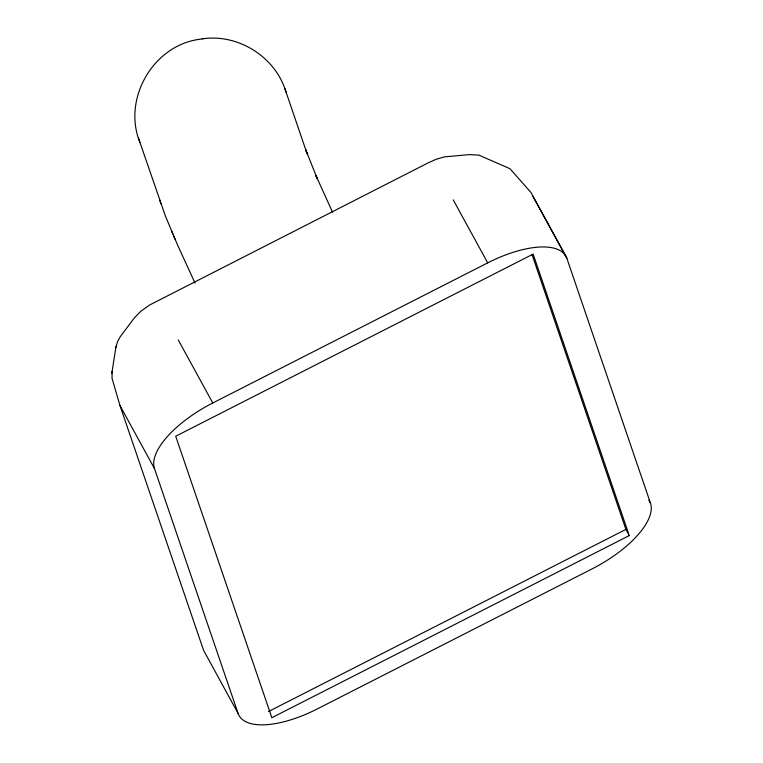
<?xml version="1.0" encoding="UTF-8"?>
<svg xmlns="http://www.w3.org/2000/svg" width="763" height="763" viewBox="0 0 763 763"><rect width="100%" height="100%" fill="white"/><g stroke="black" fill="none" stroke-linecap="round" stroke-linejoin="round"><path stroke-width="1.14" d="M112.113 371.4L112.027 378.314L120.001 405.611L203.597 650.381L238.075 713.376A77.311 31.941 -28.7 0 0 317.265 708.941L592.212 568.826A77.311 31.941 -28.7 0 0 650.496 503.208L566.899 258.428L532.412 195.442M115.823 347.68L117.512 341.729L120.153 336.855L134.431 317.818L140.983 311.123L149.806 304.904L428.396 162.748L436.102 159.305L444.381 156.892L469.626 154.593L478.954 155.147L509.932 168.671L530.943 192.438L566.26 256.883M111.827 373.241L116.043 346.259M198.313 39.476C152.457 46.371 122.433 99.486 139.896 142.328M238.075 713.376L154.488 468.606A77.311 31.941 -28.7 0 1 212.772 402.978L487.71 262.863A77.311 31.941 -28.7 0 1 566.899 258.428M268.462 711.545L625.889 529.398L532.059 254.661M629.265 535.569L271.847 717.716L175.709 436.236L533.137 254.089L629.265 535.569L625.889 529.398M202.29 38.856C236.911 33.582 273.03 55.346 284.761 88.308L307.127 153.811L305.715 149.662L317.112 178.37L315.777 175.242L332.515 212.152M197.989 39.533L202.739 38.779M648.798 500.108L650.496 503.208M453.232 199.868L487.71 262.863M178.284 339.983L212.772 402.978M120.001 405.611L154.488 468.606M195.061 283.168L177.521 244.904L165.371 215.939L138.475 138.151M171.398 230.664L172.8 233.955M173.745 236.168L175.08 239.296M284.761 88.308L286.182 92.485M159.477 199.629L160.888 203.788"/></g></svg>
